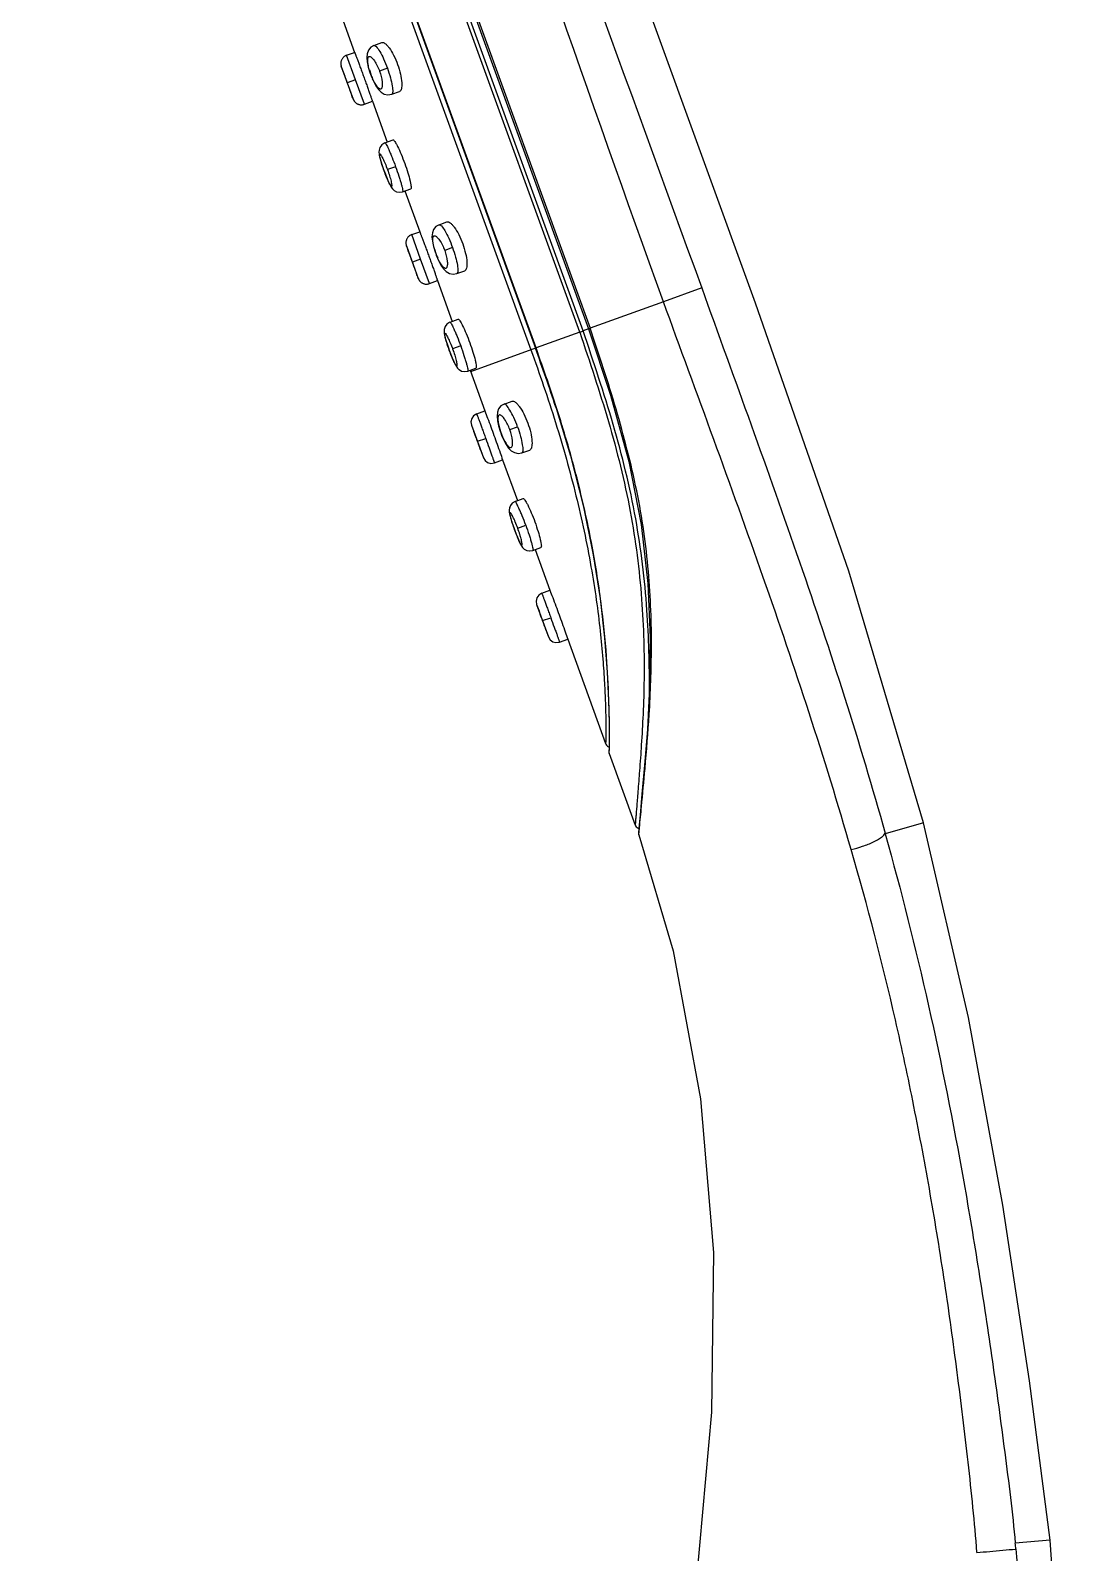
# Model space of a CAD drawing. Extents: x 0 to 1354, y -165 to 827.
# Drawn here: x 553.3 to 613.6, y 203.7 to 291.5 of the extents above; entities that cross this region are included whole.
import ezdxf

# ---------------------------------------------------------------- set-up
doc = ezdxf.new("R2010")
doc.units = 0
doc.header["$LTSCALE"] = 10
doc.header["$MEASUREMENT"] = 0
doc.layers.add('DEF_LAYER_ASSEM_MEMBER', color=7, linetype='CONTINUOUS')

msp = doc.modelspace()

# ---------------------------------------------------------------- linework, layer by layer
at = {"layer": 'DEF_LAYER_ASSEM_MEMBER', "color": 9, "linetype": 'Continuous'}
for p, q in [((585.165, 274.178), (555.448, 356.047)), ((559.641, 345.765), (585.572, 274.325)), ((556.221, 344.523), (582.152, 273.084)), ((572.036, 288.656), (571.525, 290.066)), ((572.907, 288.972), (572.92, 288.977)), ((573.876, 289.324), (573.425, 289.16)), ((572.036, 288.656), (571.567, 288.485)), ((572.548, 287.246), (572.036, 288.656)), ((574.35, 283.645), (573.883, 283.475)), ((573.687, 283.404), (573.688, 283.404)), ((575.79, 278.316), (575.278, 279.726)), ((575.79, 278.316), (575.32, 278.145)), ((576.301, 276.906), (575.79, 278.316)), ((576.66, 278.632), (576.673, 278.637)), ((577.63, 278.984), (577.179, 278.82)), ((591.995, 276.654), (589.788, 275.856)), ((589.787, 275.856), (585.572, 274.326)), ((584.966, 274.105), (582.448, 273.191)), ((585.48, 274.292), (585.165, 274.178)), ((577.44, 273.064), (577.442, 273.065)), ((578.103, 273.305), (577.636, 273.135)), ((582.407, 273.177), (578.673, 271.821)), ((582.448, 273.191), (582.413, 273.179)), ((580.932, 268.48), (581.383, 268.644)), ((579.073, 267.806), (579.543, 267.976)), ((580.426, 268.297), (580.413, 268.292)), ((581.195, 262.725), (581.193, 262.724)), ((581.39, 262.795), (581.856, 262.965)), ((582.826, 257.466), (583.296, 257.636)), ((604.792, 245.798), (602.577, 245.18)), ((602.577, 245.181), (602.572, 245.2)), ((612.081, 204.443), (610.075, 204.264))]:
    msp.add_line(p, q, dxfattribs=at)
at = {"layer": 'DEF_LAYER_ASSEM_MEMBER', "color": 7, "linetype": 'Continuous'}
for p, q in [((582.448, 273.191), (553.3, 353.492)), ((553.316, 353.341), (582.413, 273.179)), ((584.966, 274.105), (559.034, 345.545)), ((559.547, 345.731), (585.478, 274.293)), ((571.136, 292.585), (571.989, 290.235)), ((573.101, 290.638), (573.556, 290.803)), ((571.525, 290.066), (571.99, 290.235)), ((571.22, 289.424), (571.903, 287.543)), ((572.869, 289.081), (572.907, 288.972)), ((572.907, 288.972), (572.943, 288.876)), ((574.125, 287.818), (574.579, 287.983)), ((572.548, 287.246), (573.013, 287.415)), ((573.013, 287.415), (573.866, 285.065)), ((573.559, 284.911), (573.559, 284.91)), ((573.733, 285.016), (573.733, 285.017)), ((573.734, 285.017), (574.202, 285.186)), ((573.687, 283.404), (573.703, 283.359)), ((573.703, 283.359), (573.782, 283.149)), ((573.703, 283.359), (573.703, 283.358)), ((573.782, 283.15), (573.858, 282.961)), ((573.858, 282.962), (573.928, 282.798)), ((573.927, 282.799), (573.991, 282.662)), ((573.99, 282.663), (574.048, 282.551)), ((574.047, 282.552), (574.103, 282.458)), ((574.102, 282.458), (574.166, 282.37)), ((574.166, 282.37), (574.26, 282.278)), ((574.259, 282.279), (574.397, 282.2)), ((574.396, 282.2), (574.57, 282.165)), ((574.569, 282.165), (574.757, 282.196)), ((574.757, 282.197), (575.225, 282.367)), ((574.757, 282.197), (574.757, 282.197)), ((574.89, 282.245), (575.743, 279.895)), ((576.855, 280.298), (577.309, 280.463)), ((575.278, 279.726), (575.743, 279.895)), ((574.973, 279.084), (575.656, 277.203)), ((576.622, 278.741), (576.66, 278.632)), ((576.66, 278.632), (576.696, 278.536)), ((577.878, 277.478), (578.333, 277.643)), ((576.301, 276.906), (576.766, 277.075)), ((576.766, 277.075), (577.619, 274.725)), ((577.487, 274.677), (577.955, 274.847)), ((577.312, 274.571), (577.312, 274.57)), ((577.487, 274.677), (577.487, 274.677)), ((577.44, 273.064), (577.456, 273.019)), ((577.456, 273.019), (577.536, 272.809)), ((577.456, 273.019), (577.457, 273.018)), ((577.535, 272.81), (577.611, 272.621)), ((577.611, 272.622), (577.681, 272.458)), ((577.681, 272.459), (577.744, 272.322)), ((577.744, 272.323), (577.801, 272.211)), ((577.8, 272.212), (577.856, 272.118)), ((577.855, 272.118), (577.92, 272.03)), ((577.919, 272.03), (578.013, 271.938)), ((578.013, 271.939), (578.151, 271.86)), ((578.149, 271.86), (578.324, 271.826)), ((578.322, 271.826), (578.51, 271.856)), ((578.51, 271.857), (578.978, 272.027)), ((578.51, 271.857), (578.51, 271.857)), ((578.643, 271.905), (579.496, 269.555)), ((579.026, 269.384), (579.496, 269.555)), ((580.608, 269.958), (581.063, 270.124)), ((578.726, 268.744), (579.409, 266.863)), ((578.726, 268.744), (578.867, 268.367)), ((580.378, 268.394), (580.413, 268.292)), ((580.413, 268.292), (580.462, 268.163)), ((579.265, 267.272), (579.409, 266.863)), ((581.631, 267.138), (582.086, 267.304)), ((580.049, 266.564), (580.52, 266.735)), ((580.519, 266.735), (581.372, 264.385)), ((581.239, 264.337), (581.077, 264.241)), ((581.24, 264.337), (581.708, 264.507)), ((581.24, 264.337), (581.24, 264.337)), ((580.904, 263.722), (580.922, 263.613)), ((580.922, 263.616), (580.95, 263.491)), ((580.949, 263.494), (580.989, 263.346)), ((580.988, 263.349), (581.04, 263.176)), ((581.039, 263.177), (581.04, 263.176)), ((581.193, 262.724), (581.215, 262.665)), ((581.675, 261.687), (581.769, 261.596)), ((581.769, 261.596), (581.906, 261.519)), ((582.264, 261.517), (582.731, 261.687)), ((582.263, 261.517), (582.263, 261.517)), ((582.396, 261.565), (583.249, 259.215)), ((582.779, 259.044), (583.249, 259.215)), ((582.479, 258.404), (583.162, 256.523)), ((582.479, 258.404), (582.62, 258.027)), ((583.018, 256.932), (583.162, 256.523)), ((583.803, 256.224), (584.273, 256.395)), ((584.273, 256.395), (586.459, 250.373)), ((586.662, 250.655), (586.653, 250.105)), ((586.653, 250.105), (586.646, 249.929)), ((586.663, 249.808), (586.67, 249.955)), ((586.663, 249.809), (588.164, 245.673)), ((588.44, 246.241), (588.371, 245.489)), ((588.371, 245.489), (588.35, 245.234)), ((588.366, 245.11), (588.407, 245.507))]:
    msp.add_line(p, q, dxfattribs=at)
for points in [[(604.792, 245.798), (600.486, 260.319), (595.089, 275.782), (589.138, 292.178)], [(573.101, 290.638), (572.916, 290.527), (572.784, 290.358), (572.715, 290.161), (572.695, 289.942), (572.717, 289.685), (572.778, 289.389), (572.869, 289.081)], [(571.524, 290.067), (571.489, 290.053), (571.452, 290.035), (571.418, 290.015), (571.386, 289.992), (571.355, 289.967), (571.328, 289.94), (571.303, 289.911), (571.28, 289.881), (571.26, 289.85), (571.242, 289.818), (571.228, 289.786), (571.215, 289.753), (571.206, 289.72), (571.198, 289.688), (571.193, 289.655), (571.19, 289.623), (571.19, 289.592), (571.191, 289.562), (571.193, 289.533), (571.198, 289.506), (571.203, 289.481), (571.209, 289.457), (571.215, 289.437), (571.22, 289.424)], [(572.943, 288.876), (573.071, 288.579), (573.214, 288.31), (573.363, 288.097), (573.518, 287.939), (573.699, 287.831), (573.91, 287.784), (574.125, 287.818)], [(571.902, 287.543), (571.907, 287.53), (571.915, 287.512), (571.923, 287.494), (571.933, 287.475), (571.944, 287.456), (571.956, 287.437), (571.969, 287.418), (571.984, 287.398), (572, 287.379), (572.018, 287.361), (572.037, 287.343), (572.057, 287.325), (572.079, 287.308), (572.102, 287.293), (572.127, 287.278), (572.153, 287.264), (572.18, 287.252), (572.209, 287.241), (572.239, 287.231), (572.271, 287.224), (572.303, 287.218), (572.337, 287.214), (572.372, 287.213), (572.408, 287.214), (572.444, 287.218), (572.481, 287.225), (572.518, 287.235), (572.549, 287.245)], [(573.733, 285.017), (573.558, 284.91), (573.448, 284.76), (573.399, 284.604), (573.392, 284.472), (573.404, 284.358), (573.428, 284.237), (573.464, 284.091), (573.515, 283.914), (573.581, 283.709), (573.659, 283.481), (573.687, 283.404)], [(576.854, 280.298), (576.669, 280.187), (576.537, 280.019), (576.468, 279.821), (576.448, 279.602), (576.47, 279.345), (576.531, 279.049), (576.622, 278.741)], [(575.278, 279.727), (575.242, 279.713), (575.206, 279.695), (575.171, 279.675), (575.139, 279.652), (575.109, 279.627), (575.081, 279.6), (575.056, 279.572), (575.033, 279.542), (575.013, 279.51), (574.996, 279.479), (574.981, 279.446), (574.969, 279.413), (574.959, 279.38), (574.951, 279.348), (574.946, 279.315), (574.944, 279.283), (574.943, 279.252), (574.944, 279.222), (574.947, 279.193), (574.951, 279.166), (574.956, 279.141), (574.962, 279.117), (574.968, 279.097), (574.973, 279.084)], [(576.696, 278.536), (576.824, 278.239), (576.967, 277.97), (577.116, 277.757), (577.271, 277.599), (577.452, 277.491), (577.663, 277.445), (577.878, 277.478)], [(575.656, 277.203), (575.661, 277.19), (575.668, 277.172), (575.676, 277.154), (575.686, 277.135), (575.697, 277.116), (575.709, 277.097), (575.723, 277.078), (575.737, 277.058), (575.754, 277.039), (575.771, 277.021), (575.79, 277.003), (575.81, 276.985), (575.832, 276.969), (575.855, 276.953), (575.88, 276.938), (575.906, 276.924), (575.934, 276.912), (575.962, 276.901), (575.992, 276.891), (576.024, 276.884), (576.057, 276.878), (576.09, 276.875), (576.125, 276.873), (576.161, 276.874), (576.197, 276.878), (576.234, 276.885), (576.271, 276.895), (576.302, 276.905)], [(577.486, 274.677), (577.312, 274.57), (577.201, 274.42), (577.152, 274.264), (577.145, 274.132), (577.157, 274.018), (577.181, 273.897), (577.217, 273.751), (577.268, 273.574), (577.334, 273.369), (577.412, 273.141), (577.44, 273.064)], [(585.479, 274.294), (586.745, 270.462), (587.792, 266.637), (588.503, 263.01), (588.893, 259.614), (589.024, 256.486), (588.99, 253.669), (588.863, 251.21), (588.703, 249.129), (588.553, 247.466), (588.44, 246.241)], [(582.413, 273.179), (583.483, 270.097), (584.435, 266.972), (585.18, 264.026), (585.737, 261.269), (586.134, 258.738), (586.396, 256.464), (586.55, 254.494), (586.628, 252.856), (586.657, 251.573), (586.662, 250.655)], [(580.608, 269.958), (580.421, 269.846), (580.291, 269.679), (580.221, 269.479), (580.202, 269.254), (580.225, 268.994), (580.286, 268.701), (580.378, 268.394)], [(579.025, 269.385), (578.847, 269.273), (578.738, 269.115), (578.696, 268.928), (578.726, 268.744)], [(580.462, 268.163), (580.59, 267.873), (580.727, 267.62), (580.868, 267.418), (581.019, 267.264), (581.199, 267.153), (581.409, 267.105), (581.631, 267.138)], [(579.409, 266.863), (579.504, 266.703), (579.656, 266.586), (579.841, 266.535), (580.05, 266.563)], [(581.077, 264.241), (580.968, 264.107), (580.912, 263.961), (580.898, 263.831), (580.905, 263.72)], [(581.239, 264.337), (581.078, 264.242), (580.967, 264.105)], [(580.967, 264.105), (580.911, 263.958), (580.898, 263.828)], [(581.04, 263.176), (581.103, 262.982), (581.176, 262.77), (581.193, 262.724)], [(581.215, 262.665), (581.293, 262.459), (581.368, 262.273), (581.437, 262.111), (581.5, 261.977), (581.556, 261.868), (581.611, 261.775), (581.675, 261.687)], [(581.906, 261.519), (582.079, 261.485), (582.264, 261.516)], [(581.906, 261.519), (582.078, 261.486), (582.264, 261.516)], [(582.779, 259.045), (582.6, 258.933), (582.491, 258.775), (582.449, 258.588), (582.479, 258.404)], [(583.162, 256.523), (583.257, 256.363), (583.409, 256.246), (583.594, 256.195), (583.803, 256.223)], [(586.459, 250.373), (586.475, 250.337), (586.514, 250.281), (586.566, 250.232), (586.631, 250.196)], [(586.646, 249.929), (586.65, 249.858), (586.663, 249.809)], [(612.081, 204.443), (610.889, 213.618), (609.353, 223.753), (607.383, 234.576), (604.792, 245.798)], [(588.164, 245.674), (588.188, 245.624), (588.223, 245.577), (588.267, 245.536), (588.322, 245.502), (588.371, 245.486)], [(588.35, 245.234), (588.351, 245.173), (588.366, 245.11)], [(588.366, 245.111), (590.358, 238.432), (591.934, 229.894), (592.676, 221.036), (592.564, 211.811), (591.706, 202.199), (590.558, 192.116), (589.524, 181.513), (588.842, 170.359), (588.617, 158.602), (588.606, 146.632)], [(613.606, 146.61), (613.563, 162.487), (613.401, 177.585), (612.967, 191.666), (612.081, 204.443)]]:
    msp.add_lwpolyline(points, dxfattribs=at)
for centre, radius, start, end in [((576.295, 290.208), 3.593, 195.69929, 200.0513), ((576.304, 290.199), 3.598, 199.86394, 204.29119), ((580.048, 279.869), 3.593, 195.69929, 200.0513), ((580.057, 279.859), 3.598, 199.86394, 204.29119), ((484.608, 233.452), 100.518, 20.08543, 20.32504), ((516.56, 245.138), 66.495, 19.93066, 20.08357), ((514.029, 244.179), 69.202, 19.81144, 19.96338), ((484.037, 233.371), 101.082, 19.59612, 19.81328), ((488.361, 223.113), 100.518, 20.08543, 20.32504), ((520.313, 234.798), 66.495, 19.93066, 20.08357), ((517.782, 233.839), 69.202, 19.81144, 19.96338), ((487.79, 223.031), 101.082, 19.59612, 19.81328), ((571.221, 250.518), 15.459, 357.91361, 358.82511)]:
    msp.add_arc(centre, radius, start, end, dxfattribs=at)
at = {"layer": 'DEF_LAYER_ASSEM_MEMBER', "color": 9, "linetype": 'Continuous'}
for centre, radius, start, end in [((584.228, 269.677), 4.045, 195.65534, 199.9496), ((584.229, 269.677), 4.045, 199.95036, 204.23061), ((522.316, 195.997), 88.148, 5.16136, 5.38095)]:
    msp.add_arc(centre, radius, start, end, dxfattribs=at)
for points, start_tangent, end_tangent in [([(565.905, 348.039), (578.949, 312.344), (591.995, 276.651)], (0.341224, -0.939982), (0.339861, -0.940476)), ([(589.786, 275.855), (577.241, 311.726), (571.036, 329.687), (564.676, 347.593)], (-0.339727, 0.940524), (-0.341226, 0.939981)), ([(573.101, 290.638), (573.16, 290.629), (573.236, 290.567), (573.432, 290.295), (573.657, 289.859), (573.876, 289.324)], (0.939916, 0.341405), (0.344578, -0.938758)), ([(571.567, 288.485), (571.435, 288.845), (571.22, 289.424)], (-0.341285, 0.93996), (-0.361251, 0.932469)), ([(573.876, 289.324), (574.051, 288.772), (574.159, 288.293), (574.183, 287.959), (574.164, 287.863), (574.125, 287.818)], (0.337991, -0.941149), (-0.940071, -0.34098)), ([(571.903, 287.543), (571.805, 287.819), (571.567, 288.485)], (-0.317611, 0.948221), (-0.341115, 0.940022)), ([(573.733, 285.017), (573.762, 284.996), (573.81, 284.923), (573.876, 284.8), (573.955, 284.63), (574.046, 284.422), (574.145, 284.182), (574.35, 283.645)], (0.939977, 0.341236), (0.342494, -0.93952)), ([(574.35, 283.645), (574.537, 283.101), (574.615, 282.854), (574.679, 282.635), (574.727, 282.454), (574.756, 282.318), (574.766, 282.231), (574.757, 282.197)], (0.33995, -0.940444), (-0.94009, -0.340926)), ([(576.854, 280.298), (576.913, 280.289), (576.99, 280.228), (577.185, 279.955), (577.41, 279.519), (577.63, 278.984)], (0.939916, 0.341405), (0.344578, -0.938758)), ([(575.32, 278.145), (575.188, 278.505), (574.973, 279.084)], (-0.341285, 0.93996), (-0.361251, 0.932469)), ([(577.63, 278.984), (577.805, 278.432), (577.912, 277.953), (577.936, 277.619), (577.917, 277.523), (577.878, 277.478)], (0.337991, -0.941149), (-0.940071, -0.34098)), ([(575.656, 277.203), (575.558, 277.479), (575.32, 278.145)], (-0.317611, 0.948221), (-0.341115, 0.940022)), ([(591.996, 276.651), (597.639, 260.847), (602.572, 245.2)], (0.338691, -0.940898), (0.267917, -0.963442)), ([(600.61, 244.262), (595.545, 259.958), (589.788, 275.856)], (-0.275832, 0.961206), (-0.343275, 0.939235)), ([(577.487, 274.677), (577.516, 274.657), (577.564, 274.583), (577.629, 274.46), (577.708, 274.29), (577.799, 274.082), (577.898, 273.842), (578.103, 273.305)], (0.939977, 0.341236), (0.342494, -0.93952)), ([(584.966, 274.105), (585.008, 274.121), (585.166, 274.176)], (0.940533, 0.339701), (0.936758, 0.349979)), ([(585.479, 274.294), (585.486, 274.296), (585.507, 274.303), (585.538, 274.313), (585.573, 274.325)], (0.956466, -0.291843), (0.947327, 0.320267)), ([(578.103, 273.305), (578.29, 272.761), (578.369, 272.514), (578.433, 272.295), (578.48, 272.114), (578.509, 271.978), (578.52, 271.891), (578.51, 271.857)], (0.33995, -0.940444), (-0.94009, -0.340926)), ([(583.59, 269.772), (582.407, 273.177)], (-0.310856, 0.950457), (-0.341106, 0.940025)), ([(581.383, 268.644), (581.158, 269.177), (580.93, 269.611), (580.74, 269.886), (580.666, 269.949), (580.608, 269.958)], (-0.347345, 0.937737), (-0.94232, -0.334713)), ([(579.026, 269.384), (579.028, 269.377), (579.036, 269.357), (579.048, 269.324), (579.065, 269.277), (579.087, 269.218), (579.114, 269.147), (579.178, 268.972), (579.257, 268.759), (579.346, 268.515), (579.443, 268.251), (579.543, 267.976)], (-0.779375, -0.626558), (0.341254, -0.939971)), ([(580.932, 268.48), (580.637, 269.076), (580.489, 269.256), (580.423, 269.305), (580.366, 269.327), (580.318, 269.321), (580.282, 269.287), (580.258, 269.226), (580.246, 269.139), (580.264, 268.897), (580.333, 268.585)], (-0.343702, 0.939079), (0.26872, -0.963218)), ([(581.383, 268.644), (581.552, 268.091), (581.656, 267.611), (581.685, 267.278), (581.668, 267.182), (581.631, 267.138)], (0.336109, -0.941823), (-0.940023, -0.341111)), ([(579.543, 267.976), (579.738, 267.436), (579.826, 267.192), (579.902, 266.978), (579.965, 266.802), (579.99, 266.731), (580.011, 266.672), (580.028, 266.625), (580.04, 266.591), (580.047, 266.571), (580.049, 266.564)], (0.341102, -0.940026), (0.407372, 0.913262)), ([(580.54, 268.017), (580.686, 267.733), (580.828, 267.535), (580.893, 267.476), (580.95, 267.444), (581, 267.442), (581.04, 267.468), (581.07, 267.521), (581.089, 267.601), (581.088, 267.834), (580.932, 268.48)], (0.411472, -0.911423), (-0.338718, 0.940888)), ([(581.856, 262.965), (581.649, 263.5), (581.549, 263.74), (581.458, 263.949), (581.379, 264.118), (581.315, 264.243), (581.268, 264.316), (581.24, 264.337)], (-0.34354, 0.939138), (-0.94143, -0.337207)), ([(581.39, 262.795), (581.249, 263.154), (581.18, 263.313), (581.115, 263.45), (581.056, 263.561), (581.007, 263.64), (580.943, 263.698), (580.933, 263.613), (580.949, 263.522), (580.978, 263.401), (581.018, 263.255), (581.07, 263.089), (581.195, 262.725)], (-0.342601, 0.939481), (0.340455, -0.940261)), ([(581.195, 262.725), (581.333, 262.365), (581.4, 262.205), (581.462, 262.067), (581.517, 261.955), (581.564, 261.875), (581.626, 261.817), (581.638, 261.902), (581.625, 261.994), (581.599, 262.116), (581.561, 262.264), (581.512, 262.431), (581.39, 262.795)], (0.341958, -0.939715), (-0.339795, 0.9405)), ([(581.856, 262.965), (582.041, 262.42), (582.118, 262.172), (582.182, 261.954), (582.23, 261.773), (582.261, 261.637), (582.272, 261.551), (582.263, 261.517)], (0.339183, -0.94072), (-0.94191, -0.335866)), ([(582.779, 259.044), (582.781, 259.037), (582.789, 259.017), (582.801, 258.984), (582.819, 258.937), (582.841, 258.878), (582.867, 258.807), (582.931, 258.632), (583.01, 258.419), (583.099, 258.176), (583.196, 257.911), (583.296, 257.636)], (-0.779375, -0.626558), (0.341254, -0.939971)), ([(583.296, 257.636), (583.491, 257.096), (583.579, 256.852), (583.655, 256.638), (583.718, 256.463), (583.743, 256.391), (583.764, 256.332), (583.781, 256.285), (583.793, 256.251), (583.8, 256.231), (583.802, 256.224)], (0.341102, -0.940026), (0.407372, 0.913262)), ([(600.611, 244.262), (601.27, 244.452), (601.9, 244.705), (602.359, 244.973), (602.496, 245.094), (602.572, 245.2)], (0.972589, 0.232532), (0.431233, 0.90224)), ([(602.577, 245.18), (605.071, 235.261), (607.102, 225.106), (607.969, 219.944), (608.753, 214.742), (609.466, 209.513), (610.075, 204.264)], (0.26789, -0.96345), (0.092645, -0.995699)), ([(607.863, 203.723), (607.356, 208.927), (606.725, 214.114), (606.006, 219.274), (605.176, 224.391), (604.23, 229.452), (603.16, 234.45), (600.61, 244.262)], (-0.076517, 0.997068), (-0.280364, 0.959894)), ([(607.863, 203.723), (608.598, 203.788), (610.106, 203.927)], (0.996091, 0.088331), (0.994918, 0.10069)), ([(610.107, 203.928), (610.614, 196.789), (610.929, 189.635), (611.239, 175.298), (611.331, 160.954), (611.385, 146.612)], (0.089962, -0.995945), (0.003335, -0.999994))]:
    msp.add_spline(points, degree=3, dxfattribs=dict(at, start_tangent=start_tangent, end_tangent=end_tangent))
at = {"layer": 'DEF_LAYER_ASSEM_MEMBER', "color": 7, "linetype": 'Continuous'}
for points, start_tangent, end_tangent in [([(573.555, 290.803), (573.736, 290.751), (573.851, 290.648), (573.975, 290.498), (574.233, 290.074), (574.466, 289.538)], (0.939805, 0.341711), (0.3412, -0.939991)), ([(571.989, 290.235), (571.992, 290.228), (572, 290.208), (572.012, 290.174), (572.03, 290.128), (572.052, 290.069), (572.079, 289.998), (572.145, 289.824), (572.225, 289.611), (572.316, 289.368), (572.413, 289.104), (572.513, 288.829)], (0.92037, 0.391049), (0.3412, -0.939991)), ([(572.836, 289.236), (572.766, 289.549), (572.749, 289.683), (572.745, 289.798), (572.753, 289.891), (572.774, 289.959), (572.808, 289.999), (572.855, 290.005), (572.914, 289.98), (572.98, 289.927), (573.053, 289.849), (573.129, 289.748), (573.425, 289.16)], (-0.270067, 0.962842), (0.34175, -0.939791)), ([(572.513, 288.829), (572.613, 288.554), (572.707, 288.289), (572.794, 288.044), (572.869, 287.83), (572.93, 287.654), (572.955, 287.582), (572.976, 287.523), (572.992, 287.476), (573.004, 287.442), (573.011, 287.421), (573.013, 287.415)], (0.3412, -0.939991), (-0.970729, -0.240179)), ([(573.425, 289.16), (573.575, 288.519), (573.577, 288.285), (573.56, 288.202), (573.531, 288.146), (573.49, 288.121), (573.439, 288.128), (573.38, 288.166), (573.314, 288.231), (573.244, 288.322), (573.171, 288.435), (573.024, 288.719)], (0.340413, -0.940276), (-0.411956, 0.911204)), ([(574.466, 289.538), (574.632, 288.977), (574.705, 288.486), (574.706, 288.291), (574.684, 288.139), (574.579, 287.983)], (0.3412, -0.939991), (-0.940186, -0.340661)), ([(574.201, 285.186), (574.24, 285.17), (574.297, 285.1), (574.372, 284.98), (574.461, 284.815), (574.664, 284.371), (574.874, 283.835)], (0.940851, 0.338819), (0.3412, -0.939991)), ([(573.688, 283.404), (573.565, 283.764), (573.476, 284.07), (573.447, 284.192), (573.429, 284.286), (573.436, 284.377), (573.503, 284.312), (573.553, 284.229), (573.611, 284.118), (573.744, 283.829), (573.883, 283.475)], (-0.340985, 0.940069), (0.341815, -0.939767)), ([(574.874, 283.835), (575.057, 283.289), (575.185, 282.818), (575.224, 282.634), (575.243, 282.494), (575.244, 282.404), (575.225, 282.366)], (0.3412, -0.939991), (-0.939324, -0.34303)), ([(573.883, 283.475), (574.003, 283.114), (574.087, 282.806), (574.114, 282.684), (574.129, 282.588), (574.119, 282.496), (574.056, 282.56), (574.008, 282.644), (573.953, 282.756), (573.825, 283.049), (573.688, 283.404)], (0.340475, -0.940254), (-0.341518, 0.939875)), ([(577.308, 280.463), (577.49, 280.411), (577.604, 280.308), (577.728, 280.158), (577.987, 279.734), (578.219, 279.198)], (0.939805, 0.341711), (0.3412, -0.939991)), ([(575.743, 279.895), (575.745, 279.888), (575.753, 279.868), (575.766, 279.834), (575.783, 279.788), (575.806, 279.729), (575.833, 279.658), (575.899, 279.484), (575.978, 279.271), (576.069, 279.028), (576.166, 278.764), (576.266, 278.489)], (0.92037, 0.391049), (0.3412, -0.939991)), ([(576.589, 278.896), (576.519, 279.209), (576.503, 279.343), (576.498, 279.458), (576.506, 279.551), (576.527, 279.619), (576.561, 279.659), (576.608, 279.665), (576.667, 279.64), (576.734, 279.587), (576.806, 279.509), (576.882, 279.408), (577.179, 278.82)], (-0.270067, 0.962842), (0.34175, -0.939791)), ([(578.219, 279.198), (578.385, 278.637), (578.459, 278.146), (578.459, 277.951), (578.438, 277.799), (578.332, 277.643)], (0.3412, -0.939991), (-0.940186, -0.340661)), ([(576.266, 278.489), (576.366, 278.214), (576.461, 277.949), (576.547, 277.704), (576.622, 277.49), (576.684, 277.314), (576.708, 277.242), (576.729, 277.183), (576.745, 277.136), (576.757, 277.102), (576.764, 277.082), (576.766, 277.075)], (0.3412, -0.939991), (-0.970729, -0.240179)), ([(577.179, 278.82), (577.329, 278.179), (577.33, 277.946), (577.313, 277.862), (577.284, 277.806), (577.243, 277.781), (577.192, 277.788), (577.133, 277.826), (577.067, 277.891), (576.997, 277.982), (576.924, 278.095), (576.777, 278.379)], (0.340413, -0.940276), (-0.411956, 0.911204)), ([(577.954, 274.846), (577.993, 274.83), (578.051, 274.76), (578.125, 274.64), (578.214, 274.475), (578.417, 274.031), (578.627, 273.495)], (0.940851, 0.338819), (0.3412, -0.939991)), ([(577.442, 273.065), (577.319, 273.425), (577.229, 273.731), (577.2, 273.852), (577.183, 273.947), (577.19, 274.037), (577.256, 273.972), (577.306, 273.889), (577.365, 273.778), (577.497, 273.489), (577.636, 273.135)], (-0.340985, 0.940069), (0.341815, -0.939767)), ([(584.966, 274.105), (586.619, 268.949), (587.877, 263.756), (588.531, 258.695), (588.653, 256.309), (588.672, 254.081), (588.614, 252.063), (588.516, 250.295), (588.411, 248.805), (588.319, 247.611), (588.281, 247.13), (588.248, 246.723), (588.22, 246.388), (588.198, 246.121), (588.182, 245.92), (588.172, 245.781), (588.168, 245.733), (588.166, 245.699), (588.164, 245.673)], (0.316226, -0.948684), (0.361814, -0.93225)), ([(588.979, 253.33), (588.842, 258.071), (588.191, 263.345), (586.892, 268.775), (585.166, 274.176)], (0.009731, 0.999953), (-0.316078, 0.948733)), ([(588.407, 245.507), (588.527, 246.745), (588.731, 248.937), (588.97, 252.049), (589.099, 255.914), (589.065, 258.057), (588.924, 260.298), (588.659, 262.605), (588.251, 264.949), (587.705, 267.304), (587.06, 269.656), (586.338, 271.995), (585.573, 274.325)], (0.101863, 0.994798), (-0.313262, 0.949667)), ([(577.636, 273.135), (577.756, 272.775), (577.841, 272.466), (577.867, 272.344), (577.882, 272.248), (577.872, 272.157), (577.809, 272.22), (577.762, 272.304), (577.706, 272.416), (577.578, 272.709), (577.442, 273.065)], (0.340475, -0.940254), (-0.341518, 0.939875)), ([(578.627, 273.495), (578.81, 272.949), (578.939, 272.478), (578.977, 272.294), (578.997, 272.154), (578.997, 272.064), (578.978, 272.027)], (0.3412, -0.939991), (-0.939324, -0.34303)), ([(582.152, 273.084), (583.573, 268.882), (584.748, 264.668), (585.614, 260.573), (585.919, 258.648), (586.142, 256.861), (586.296, 255.252), (586.392, 253.859), (586.443, 252.71), (586.464, 251.809), (586.468, 251.448), (586.47, 251.144), (586.469, 250.895), (586.466, 250.699), (586.464, 250.551), (586.461, 250.45), (586.459, 250.391), (586.459, 250.373)], (0.33731, -0.941394), (-0.460701, -0.887556)), ([(586.677, 250.201), (586.682, 251.196), (586.644, 252.929), (586.51, 255.394), (586.197, 258.482), (585.639, 261.982), (584.808, 265.688), (583.72, 269.449), (582.448, 273.191)], (0.021598, 0.999767), (-0.332337, 0.943161)), ([(579.496, 269.555), (579.652, 269.144), (580.02, 268.149)], (0.341986, -0.939705), (0.3412, -0.939991)), ([(581.062, 270.123), (581.243, 270.071), (581.358, 269.969), (581.482, 269.818), (581.74, 269.394), (581.973, 268.858)], (0.939806, 0.341709), (0.3412, -0.939991)), ([(581.973, 268.858), (582.138, 268.298), (582.212, 267.807), (582.213, 267.612), (582.191, 267.46), (582.086, 267.303)], (0.3412, -0.939991), (-0.940185, -0.340663)), ([(580.02, 268.149), (580.375, 267.15), (580.519, 266.735)], (0.3412, -0.939991), (0.342388, -0.939559)), ([(581.708, 264.506), (581.746, 264.49), (581.804, 264.42), (581.878, 264.3), (581.967, 264.135), (582.171, 263.691), (582.381, 263.155)], (0.940831, 0.338876), (0.3412, -0.939991)), ([(582.381, 263.155), (582.563, 262.609), (582.692, 262.138), (582.73, 261.954), (582.75, 261.814), (582.75, 261.724), (582.731, 261.687)], (0.3412, -0.939991), (-0.939345, -0.342973)), ([(583.249, 259.215), (583.405, 258.804), (583.773, 257.809)], (0.341986, -0.939705), (0.3412, -0.939991)), ([(583.773, 257.809), (584.129, 256.81), (584.273, 256.395)], (0.3412, -0.939991), (0.342388, -0.939559))]:
    msp.add_spline(points, degree=3, dxfattribs=dict(at, start_tangent=start_tangent, end_tangent=end_tangent))

doc.saveas('drawing.dxf')
